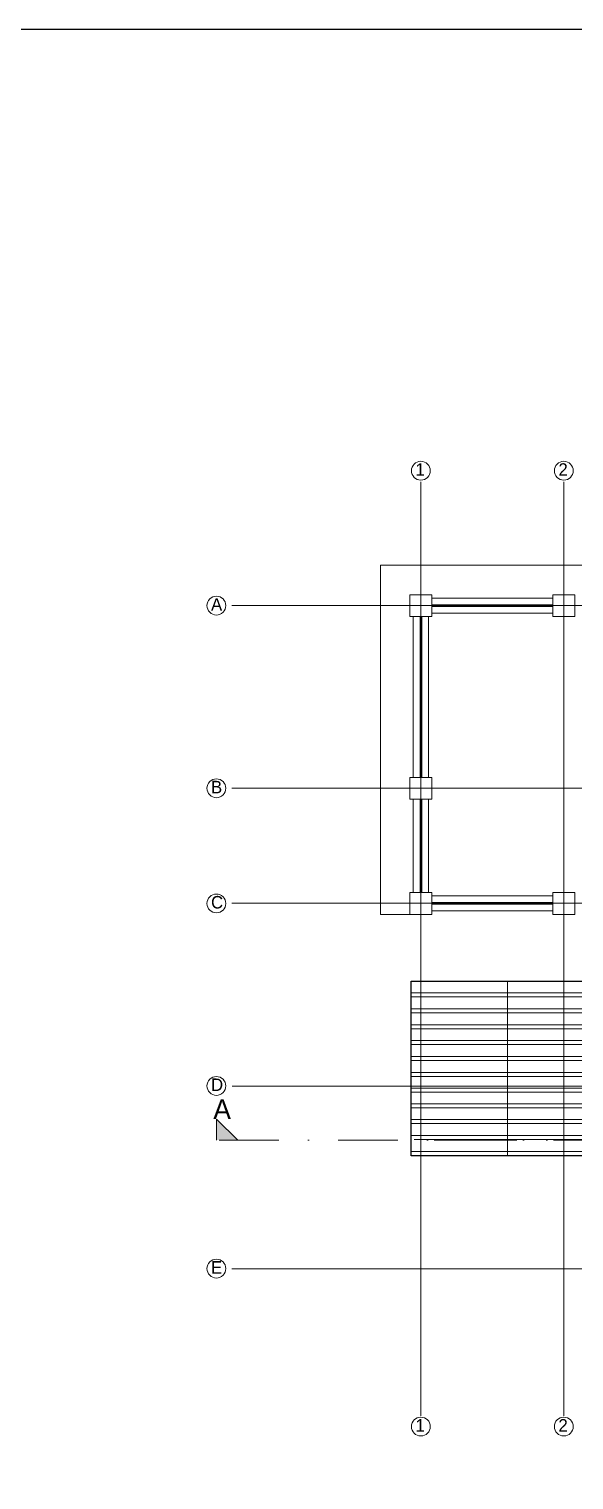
# Model space of a CAD drawing. Header units: inches. Extents: x -3071 to 2534411, y -17796 to 388172.
# Drawn here: x 1771126 to 1784851, y 346832 to 383372 of the extents above; entities that cross this region are included whole.
import ezdxf

# ---------------------------------------------------------------- set-up
doc = ezdxf.new("R2010")
doc.units = ezdxf.units.IN
doc.header["$MEASUREMENT"] = 0
for name, pattern in [('ACAD_ISO08W100', [36, 24, -3, 6, -3]), ('DASHDOT', [1, 0.5, -0.25, 0, -0.25]), ('DASHDOT2', [12.7, 6.35, -3.175, 0, -3.175]), ('DASHED', [0.75, 0.5, -0.25])]:
    doc.linetypes.add(name, pattern=pattern)
for name, color, linetype, lineweight in [('A 0.13 DIM', 6, 'Continuous', 13), ('A 0.13parapet partition', 230, 'Continuous', 13), ('A 0.9 RAILING', 100, 'Continuous', 9), ('cen', 50, 'ACAD_ISO08W100', 5), ('DIM', 161, 'Continuous', 15), ('dotted line', 1, 'DASHED', 9), ('Grid Tag', 6, 'Continuous', 20), ('section', 6, 'DASHDOT2', 20)]:
    doc.layers.add(name, color=color, linetype=linetype, lineweight=lineweight)
doc.styles.add('CG', font='GOTHIC.TTF', dxfattribs={"height": 40})
doc.styles.get("Standard").update_dxf_attribs({"font": 'GOTHIC.TTF'})

# ---------------------------------------------------------------- blocks, each defined once
blk = doc.blocks.new('grid')
at = {"layer": 'Grid Tag', "linetype": 'Continuous', "ltscale": 30}
blk.add_circle((51, 48), 264, dxfattribs=at)
blk.add_attdef('GRID', (-143, -93), '', height=200)

msp = doc.modelspace()

# ---------------------------------------------------------------- hatches: boundary and pattern name
at = {"layer": 'A 0.13 DIM', "linetype": 'Continuous'}
msp.add_hatch(color=256, dxfattribs=at).paths.add_polyline_path([(1775843.86, 355915.22), (1775843.86, 355392.88), (1776387.46, 355392.88)])

# ---------------------------------------------------------------- linework, layer by layer
msp.add_lwpolyline([(1780747.89, 359395.94), (1800620.13, 359395.94), (1800620.13, 354995.95), (1780747.89, 354995.95)], close=True)
for p, q in [((1775843.86, 355392.88), (1775843.86, 355915.22)), ((1775843.86, 355915.22), (1776387.46, 355392.88))]:
    msp.add_line(p, q, dxfattribs=at)
at = {"layer": 'A 0.13 DIM', "linetype": 'DASHDOT', "ltscale": 3000}
for p, q in [((1798416.19, 355392.88), (1775843.86, 355392.88)), ((1824833.35, 355392.88), (1780747.89, 355392.88))]:
    msp.add_line(p, q, dxfattribs=at)
at = {"layer": 'A 0.13parapet partition', "ltscale": 20}
for points in [[(1780719.98, 368575.94), (1781269.98, 368575.94), (1781269.98, 369125.94), (1780719.98, 369125.94)], [(1784319.98, 368575.94), (1784869.98, 368575.94), (1784869.98, 369125.94), (1784319.98, 369125.94)], [(1780719.98, 363975.94), (1781269.98, 363975.94), (1781269.98, 364525.94), (1780719.98, 364525.94)], [(1780719.98, 361075.94), (1781269.98, 361075.94), (1781269.98, 361625.94), (1780719.98, 361625.94)], [(1784319.98, 361075.94), (1784869.98, 361075.94), (1784869.98, 361625.94), (1784319.98, 361625.94)]]:
    msp.add_lwpolyline(points, close=True, dxfattribs=at)
at = {"layer": 'A 0.13parapet partition'}
for points in [[(1781269.98, 369040.94), (1784319.98, 369040.94), (1784319.98, 368660.94), (1781269.98, 368660.94)], [(1780804.98, 368575.94), (1781184.98, 368575.94), (1781184.98, 364525.94), (1780804.98, 364525.94)], [(1780804.98, 363975.94), (1781184.98, 363975.94), (1781184.98, 361625.94), (1780804.98, 361625.94)], [(1781269.98, 361540.94), (1784319.98, 361540.94), (1784319.98, 361160.94), (1781269.98, 361160.94)]]:
    msp.add_lwpolyline(points, close=True, dxfattribs=at)
at = {"layer": 'A 0.9 RAILING', "ltscale": 20}
for points in [[(1781269.98, 368870.94), (1784319.98, 368870.94), (1784319.98, 368830.94), (1781269.98, 368830.94)], [(1780974.98, 364525.94), (1780974.98, 368575.94), (1781014.98, 368575.94), (1781014.98, 364525.94)], [(1780974.98, 361625.94), (1780974.98, 363975.94), (1781014.98, 363975.94), (1781014.98, 361625.94)], [(1781269.98, 361370.94), (1784319.98, 361370.94), (1784319.98, 361330.94), (1781269.98, 361330.94)]]:
    msp.add_lwpolyline(points, close=True, dxfattribs=at)
at = {"layer": 'cen', "ltscale": 2}
for p, q in [((1780994.98, 371965.95), (1780994.98, 348437.31)), ((1784594.98, 371965.95), (1784594.98, 348437.31)), ((1824176.94, 368850.94), (1776236.16, 368850.94)), ((1824226.11, 364250.94), (1776236.16, 364250.94)), ((1824176.11, 361350.94), (1776236.36, 361354.83)), ((1824187.16, 356750.95), (1776236.16, 356750.95)), ((1824176.13, 352150.95), (1776236.16, 352150.95))]:
    msp.add_line(p, q, dxfattribs=at)
at = {"layer": 'Defpoints'}
msp.add_lwpolyline([(1583980.76, 383371.79), (1843476.89, 383371.79), (1843476.89, 261727.63), (1583980.76, 261727.63)], close=True, dxfattribs=at)
at = {"layer": 'DIM', "ltscale": 20}
for p, q in [((1780747.89, 359395.94), (1799382.9, 359395.94)), ((1783172.89, 359395.94), (1783172.89, 354999.91)), ((1780747.89, 359095.94), (1800620.13, 359095.94)), ((1780747.89, 358995.94), (1800620.13, 358995.94)), ((1780747.89, 358695.94), (1800620.13, 358695.94)), ((1780747.89, 358595.94), (1800620.13, 358595.94)), ((1780747.89, 358295.94), (1800620.13, 358295.94)), ((1780747.89, 358195.94), (1800620.13, 358195.94)), ((1780747.89, 357895.94), (1800620.13, 357895.94)), ((1780747.89, 357795.94), (1800620.13, 357795.94)), ((1780747.89, 357495.94), (1800620.13, 357495.94)), ((1780747.89, 357395.94), (1800620.13, 357395.94)), ((1780747.89, 357095.94), (1800620.13, 357095.94)), ((1780747.89, 356995.94), (1800620.13, 356995.94)), ((1780747.89, 356695.94), (1800620.13, 356695.94)), ((1780747.89, 356595.94), (1800620.13, 356595.94)), ((1780747.89, 356305.95), (1800620.13, 356305.95)), ((1780747.89, 356205.95), (1800620.13, 356205.95)), ((1780747.89, 355905.95), (1800620.13, 355905.95)), ((1780747.89, 355805.95), (1800620.13, 355805.95)), ((1780747.89, 355505.95), (1800620.13, 355505.95)), ((1780822.89, 355405.95), (1800620.13, 355405.95)), ((1780747.89, 355105.95), (1800620.13, 355105.95)), ((1780822.89, 355005.95), (1800620.13, 355005.95))]:
    msp.add_line(p, q, dxfattribs=at)
msp.add_lwpolyline([(1780747.89, 355445.95), (1780747.89, 359395.94), (1799382.9, 359395.94)], dxfattribs=at)
at = {"layer": 'dotted line', "linetype": 'Continuous', "ltscale": 1000}
for p, q in [((1800344.98, 369865.95), (1779979.98, 369865.95)), ((1779979.98, 369865.94), (1779979.98, 361075.94)), ((1779979.98, 361075.94), (1781194.98, 361075.94)), ((1781194.98, 361075.94), (1781194.98, 361075.94))]:
    msp.add_line(p, q, dxfattribs=at)

# ---------------------------------------------------------------- block references
ref = msp.add_blockref('grid', (1780948.75, 372205.16), dxfattribs=dict(xscale=0.8987445155798923, yscale=0.8987445155798923, zscale=0.8987445155798923))
ref.add_attrib('GRID', '1', (1780860.21, 372121.38), dxfattribs={"height": 314.56})
ref = msp.add_blockref('grid', (1784548.75, 372205.16), dxfattribs=dict(xscale=0.8987445155798923, yscale=0.8987445155798923, zscale=0.8987445155798923))
ref.add_attrib('GRID', '2', (1784460.21, 372121.38), dxfattribs={"height": 314.56})
ref = msp.add_blockref('grid', (1775798.66, 368807.84), dxfattribs=dict(xscale=0.8987445155798923, yscale=0.8987445155798923, zscale=0.8987445155798923))
ref.add_attrib('GRID', 'A', (1775710.12, 368724.06), dxfattribs={"height": 314.56})
ref = msp.add_blockref('grid', (1775798.66, 364207.84), dxfattribs=dict(xscale=0.8987445155798923, yscale=0.8987445155798923, zscale=0.8987445155798923))
ref.add_attrib('GRID', 'B', (1775710.12, 364124.06), dxfattribs={"height": 314.56})
ref = msp.add_blockref('grid', (1775798.66, 361307.84), dxfattribs=dict(xscale=0.8987445155798923, yscale=0.8987445155798923, zscale=0.8987445155798923))
ref.add_attrib('GRID', 'C', (1775710.12, 361224.06), dxfattribs={"height": 314.56})
ref = msp.add_blockref('grid', (1775798.86, 356711.73), dxfattribs=dict(xscale=0.8987445155798923, yscale=0.8987445155798923, zscale=0.8987445155798923))
ref.add_attrib('GRID', 'D', (1775710.32, 356627.95), dxfattribs={"height": 314.56})
ref = msp.add_blockref('grid', (1775798.86, 352111.73), dxfattribs=dict(xscale=0.8987445155798923, yscale=0.8987445155798923, zscale=0.8987445155798923))
ref.add_attrib('GRID', 'E', (1775710.32, 352027.95), dxfattribs={"height": 314.56})
ref = msp.add_blockref('grid', (1780948.75, 348133.57), dxfattribs=dict(xscale=0.8987445155798923, yscale=0.8987445155798923, zscale=0.8987445155798923))
ref.add_attrib('GRID', '1', (1780860.21, 348049.79), dxfattribs={"height": 314.56})
ref = msp.add_blockref('grid', (1784548.75, 348133.57), dxfattribs=dict(xscale=0.8987445155798923, yscale=0.8987445155798923, zscale=0.8987445155798923))
ref.add_attrib('GRID', '2', (1784460.21, 348049.79), dxfattribs={"height": 314.56})

# ---------------------------------------------------------------- texts
at = {"layer": 'section', "insert": (1775989.12, 356168.9), "char_height": 500, "width": 2050.5885, "attachment_point": 5, "style": 'CG'}
msp.add_mtext('A', dxfattribs=at)

doc.saveas('drawing.dxf')
